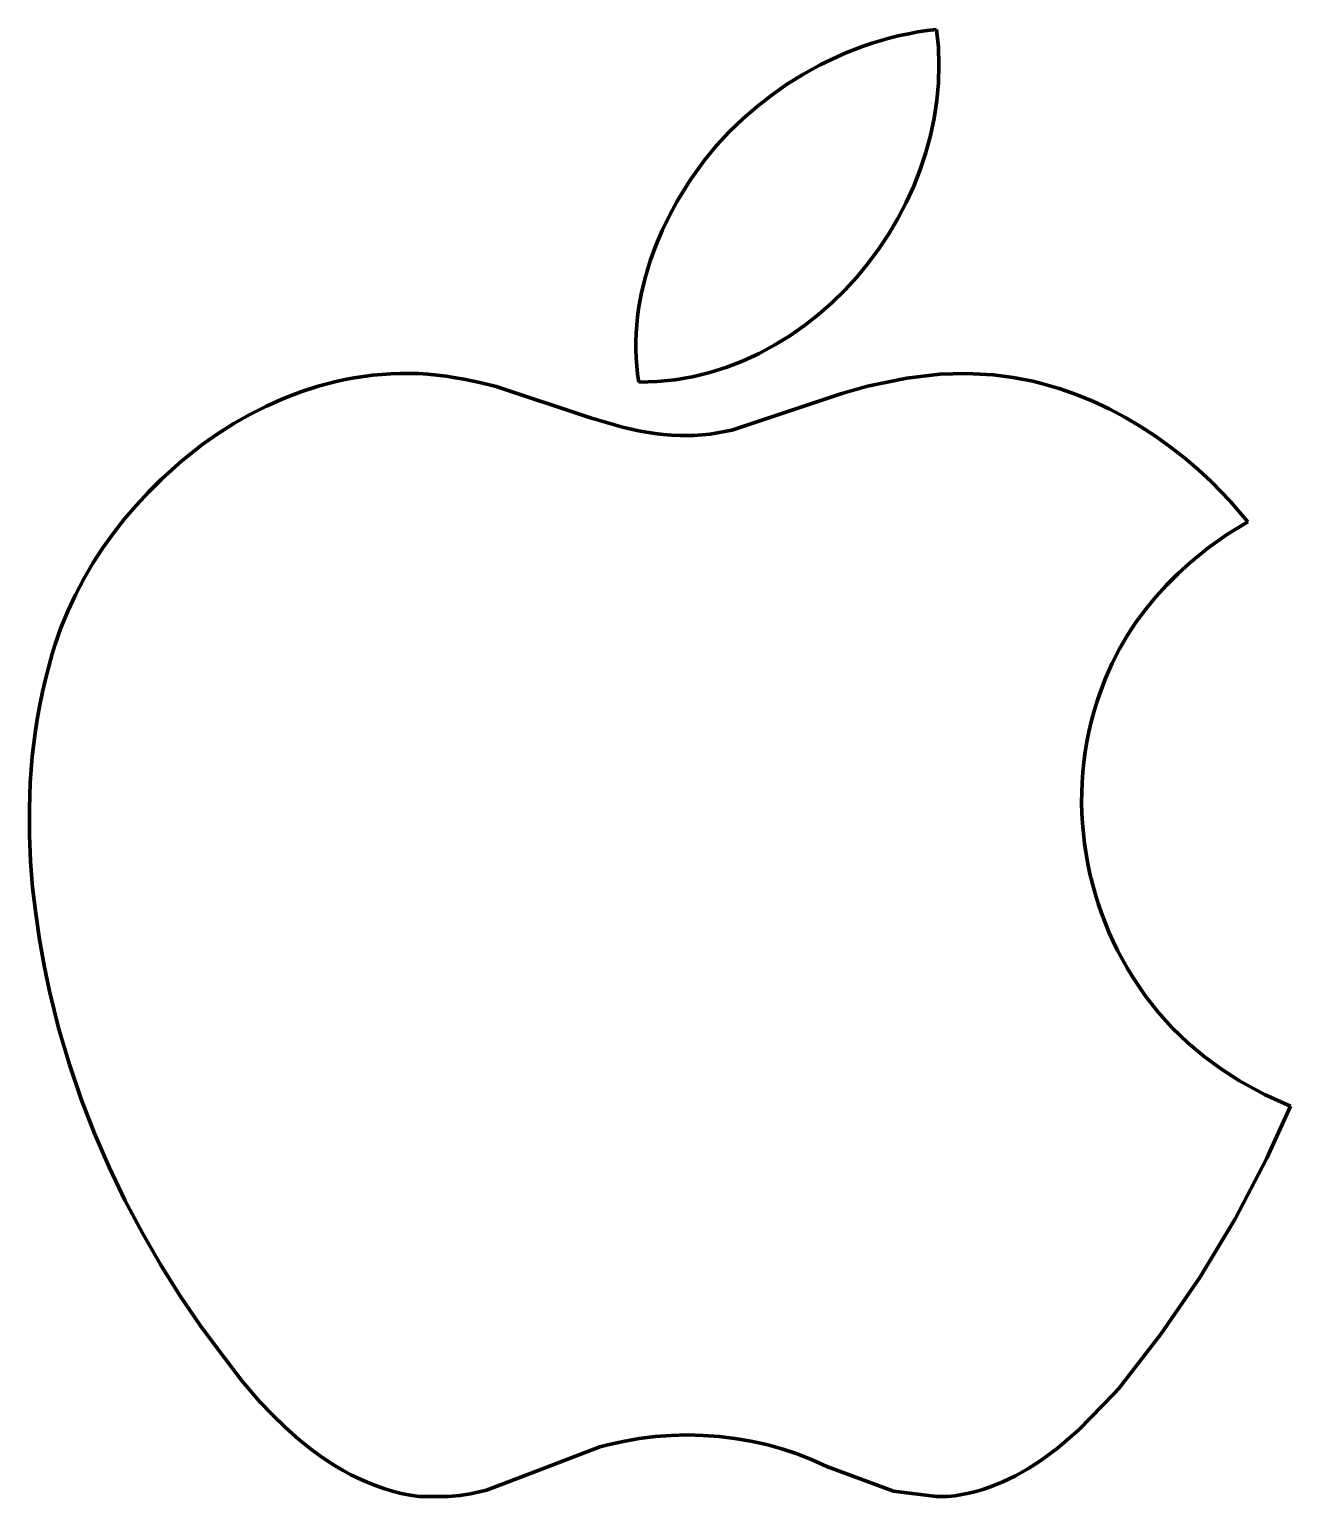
# Model space of a CAD drawing. Header units: millimetres. Extents: x 0.25 to 3.31, y 0 to 3.55.
import ezdxf

# ---------------------------------------------------------------- set-up
doc = ezdxf.new("R2010")
doc.units = ezdxf.units.MM
doc.layers.add('color#ffffffff', color=7, linetype='CONTINUOUS', lineweight=100)

msp = doc.modelspace()

# ---------------------------------------------------------------- linework, layer by layer
at = {"layer": 'color#ffffffff'}
for p, q in [((2.4262, 3.5519), (2.4489, 3.5547)), ((2.4489, 3.5547), (2.4531, 3.5116)), ((2.2713, 3.5138), (2.2929, 3.5212)), ((2.2929, 3.5212), (2.3147, 3.5279)), ((2.3147, 3.5279), (2.3367, 3.534)), ((2.3367, 3.534), (2.3588, 3.5394)), ((2.3588, 3.5394), (2.3812, 3.5442)), ((2.3812, 3.5442), (2.4036, 3.5484)), ((2.4036, 3.5484), (2.4262, 3.5519)), ((2.1665, 3.4685), (2.2077, 3.4883)), ((2.2077, 3.4883), (2.2287, 3.4974)), ((2.2287, 3.4974), (2.2498, 3.5059)), ((2.2498, 3.5059), (2.2713, 3.5138)), ((2.4531, 3.5116), (2.4546, 3.4685)), ((2.1265, 3.4464), (2.1665, 3.4685)), ((2.4546, 3.4685), (2.4533, 3.4254)), ((2.0502, 3.3961), (2.0877, 3.4223)), ((2.0877, 3.4223), (2.1265, 3.4464)), ((2.4533, 3.4254), (2.4494, 3.3825)), ((2.0141, 3.368), (2.0502, 3.3961)), ((2.4494, 3.3825), (2.443, 3.3399)), ((1.9796, 3.338), (2.0141, 3.368)), ((1.9156, 3.2729), (1.9467, 3.3063)), ((1.9467, 3.3063), (1.9796, 3.338)), ((2.443, 3.3399), (2.4341, 3.2977)), ((1.8864, 3.2379), (1.9156, 3.2729)), ((2.4341, 3.2977), (2.4228, 3.256)), ((1.8521, 3.1894), (1.8864, 3.2379)), ((2.4228, 3.256), (2.4091, 3.2149)), ((2.4091, 3.2149), (2.3933, 3.1746)), ((1.8207, 3.1386), (1.8521, 3.1894)), ((2.3933, 3.1746), (2.3752, 3.1351)), ((1.8016, 3.1035), (1.8207, 3.1386)), ((2.3752, 3.1351), (2.3551, 3.0966)), ((1.7843, 3.0676), (1.8016, 3.1035)), ((2.3551, 3.0966), (2.333, 3.0592)), ((1.7687, 3.0309), (1.7843, 3.0676)), ((2.333, 3.0592), (2.309, 3.023)), ((1.755, 2.9935), (1.7687, 3.0309)), ((2.309, 3.023), (2.2832, 2.9881)), ((1.7434, 2.9555), (1.755, 2.9935)), ((2.2832, 2.9881), (2.2555, 2.9546)), ((1.734, 2.917), (1.7434, 2.9555)), ((2.2555, 2.9546), (2.2262, 2.9227)), ((1.727, 2.878), (1.734, 2.917)), ((2.2262, 2.9227), (2.1953, 2.8924)), ((2.1953, 2.8924), (2.1628, 2.8639)), ((1.7224, 2.8387), (1.7244, 2.8584)), ((1.7244, 2.8584), (1.727, 2.878)), ((2.1628, 2.8639), (2.1289, 2.8373)), ((1.7204, 2.7992), (1.721, 2.819)), ((1.721, 2.819), (1.7224, 2.8387)), ((2.0937, 2.8126), (2.0571, 2.7901)), ((2.1289, 2.8373), (2.0937, 2.8126)), ((1.7204, 2.7793), (1.7204, 2.7992)), ((1.7211, 2.7594), (1.7204, 2.7793)), ((2.0571, 2.7901), (2.0193, 2.7698)), ((1.7225, 2.7395), (1.7211, 2.7594)), ((1.7247, 2.7196), (1.7225, 2.7395)), ((1.9804, 2.7519), (1.9405, 2.7364)), ((2.0193, 2.7698), (1.9804, 2.7519)), ((0.9946, 2.7014), (1.0165, 2.7062)), ((1.0165, 2.7062), (1.0384, 2.7103)), ((1.0384, 2.7103), (1.0605, 2.7138)), ((1.0605, 2.7138), (1.0826, 2.7166)), ((1.0826, 2.7166), (1.1049, 2.7188)), ((1.1049, 2.7188), (1.1272, 2.7203)), ((1.1272, 2.7203), (1.1495, 2.7211)), ((1.1495, 2.7211), (1.1718, 2.7212)), ((1.1718, 2.7212), (1.1942, 2.7206)), ((1.1942, 2.7206), (1.2166, 2.7192)), ((1.2166, 2.7192), (1.239, 2.7171)), ((1.239, 2.7171), (1.2613, 2.7142)), ((1.2613, 2.7142), (1.2836, 2.7106)), ((1.2836, 2.7106), (1.3035, 2.7074)), ((1.3035, 2.7074), (1.3428, 2.6994)), ((1.7276, 2.6997), (1.7247, 2.7196)), ((1.815, 2.7057), (1.7716, 2.7012)), ((1.8577, 2.7132), (1.815, 2.7057)), ((1.8995, 2.7234), (1.8577, 2.7132)), ((1.9405, 2.7364), (1.8995, 2.7234)), ((2.2813, 2.69), (2.3764, 2.7099)), ((2.3764, 2.7099), (2.4569, 2.7191)), ((2.4569, 2.7191), (2.5216, 2.7211)), ((2.5216, 2.7211), (2.5861, 2.7178)), ((2.5861, 2.7178), (2.6342, 2.7116)), ((2.6342, 2.7116), (2.6819, 2.7021)), ((2.6819, 2.7021), (2.7032, 2.6968)), ((0.8667, 2.6603), (0.9086, 2.6763)), ((0.9086, 2.6763), (0.9513, 2.69)), ((0.9513, 2.69), (0.9946, 2.7014)), ((1.3428, 2.6994), (1.3817, 2.6895)), ((1.3817, 2.6895), (1.6109, 2.6134)), ((1.7716, 2.7012), (1.7276, 2.6997)), ((1.953, 2.5833), (2.2192, 2.6721)), ((2.2192, 2.6721), (2.2813, 2.69)), ((2.7032, 2.6968), (2.7453, 2.6847)), ((2.7453, 2.6847), (2.7865, 2.6704)), ((2.7865, 2.6704), (2.8269, 2.6539)), ((0.7855, 2.622), (0.8256, 2.6422)), ((0.8256, 2.6422), (0.8667, 2.6603)), ((2.8269, 2.6539), (2.8664, 2.6355)), ((2.8664, 2.6355), (2.9049, 2.6151)), ((0.7086, 2.5759), (0.7464, 2.5999)), ((0.7464, 2.5999), (0.7855, 2.622)), ((1.6109, 2.6134), (1.6879, 2.5912)), ((2.9049, 2.6151), (2.9425, 2.5929)), ((0.672, 2.5503), (0.7086, 2.5759)), ((1.6879, 2.5912), (1.7269, 2.5824)), ((1.7269, 2.5824), (1.7663, 2.5758)), ((1.7663, 2.5758), (1.7862, 2.5734)), ((1.7862, 2.5734), (1.8063, 2.5717)), ((1.8063, 2.5717), (1.8265, 2.5707)), ((1.8265, 2.5707), (1.8468, 2.5705)), ((1.8468, 2.5705), (1.8604, 2.5708)), ((1.8604, 2.5708), (1.9005, 2.5741)), ((1.9005, 2.5741), (1.953, 2.5833)), ((2.9425, 2.5929), (2.9791, 2.569)), ((2.9791, 2.569), (3.0146, 2.5435)), ((0.6207, 2.5092), (0.672, 2.5503)), ((3.0146, 2.5435), (3.049, 2.5165)), ((0.5717, 2.4652), (0.6207, 2.5092)), ((3.049, 2.5165), (3.0822, 2.488)), ((0.5405, 2.4342), (0.5717, 2.4652)), ((3.0822, 2.488), (3.1143, 2.4583)), ((3.1143, 2.4583), (3.16, 2.4113)), ((0.5106, 2.402), (0.5405, 2.4342)), ((0.4821, 2.3686), (0.5106, 2.402)), ((3.16, 2.4113), (3.2029, 2.3619)), ((0.455, 2.334), (0.4821, 2.3686)), ((3.2029, 2.3619), (3.1536, 2.3317)), ((0.4294, 2.2984), (0.455, 2.334)), ((3.1536, 2.3317), (3.1063, 2.2983)), ((0.4055, 2.2616), (0.4294, 2.2984)), ((3.1063, 2.2983), (3.0614, 2.2618)), ((0.3833, 2.2238), (0.4055, 2.2616)), ((3.0614, 2.2618), (3.0329, 2.2357)), ((0.3629, 2.1851), (0.3833, 2.2238)), ((3.0056, 2.2084), (2.9798, 2.1798)), ((3.0329, 2.2357), (3.0056, 2.2084)), ((0.3444, 2.1453), (0.3629, 2.1851)), ((2.9798, 2.1798), (2.9554, 2.15)), ((0.3279, 2.1047), (0.3444, 2.1453)), ((2.9554, 2.15), (2.9325, 2.1191)), ((0.3134, 2.0631), (0.3279, 2.1047)), ((2.9325, 2.1191), (2.9113, 2.087)), ((0.307, 2.042), (0.3134, 2.0631)), ((2.9113, 2.087), (2.8918, 2.0538)), ((0.2983, 2.0113), (0.307, 2.042)), ((2.8918, 2.0538), (2.8741, 2.0195)), ((0.2903, 1.9805), (0.2983, 2.0113)), ((2.8741, 2.0195), (2.8583, 1.9842)), ((0.2832, 1.9495), (0.2903, 1.9805)), ((2.8583, 1.9842), (2.8446, 1.948)), ((0.2767, 1.9184), (0.2832, 1.9495)), ((2.8366, 1.9245), (2.8294, 1.9008)), ((2.8446, 1.948), (2.8366, 1.9245)), ((0.2662, 1.8558), (0.2711, 1.8872)), ((0.2711, 1.8872), (0.2767, 1.9184)), ((2.8294, 1.9008), (2.823, 1.8769)), ((0.262, 1.8244), (0.2662, 1.8558)), ((2.8174, 1.8527), (2.8125, 1.8285)), ((2.823, 1.8769), (2.8174, 1.8527)), ((0.2585, 1.7929), (0.262, 1.8244)), ((2.8125, 1.8285), (2.8085, 1.8041)), ((0.2557, 1.7613), (0.2585, 1.7929)), ((2.8053, 1.7795), (2.8028, 1.7549)), ((2.8085, 1.8041), (2.8053, 1.7795)), ((0.2536, 1.7296), (0.2557, 1.7613)), ((2.8028, 1.7549), (2.8011, 1.7302)), ((0.2522, 1.6979), (0.2536, 1.7296)), ((2.8011, 1.7302), (2.8002, 1.7055)), ((0.2514, 1.6662), (0.2522, 1.6979)), ((2.8002, 1.7055), (2.8001, 1.6807)), ((2.8001, 1.6807), (2.8007, 1.656)), ((0.2517, 1.6027), (0.2514, 1.6662)), ((2.8007, 1.656), (2.8021, 1.6313)), ((0.2544, 1.5391), (0.2517, 1.6027)), ((2.8021, 1.6313), (2.8042, 1.6066)), ((2.8042, 1.6066), (2.8071, 1.582)), ((2.8071, 1.582), (2.8107, 1.5575)), ((0.2594, 1.4757), (0.2544, 1.5391)), ((2.8107, 1.5575), (2.8151, 1.5331)), ((2.8151, 1.5331), (2.8202, 1.5089)), ((2.8202, 1.5089), (2.8261, 1.4848)), ((0.2667, 1.4124), (0.2594, 1.4757)), ((2.8261, 1.4848), (2.8326, 1.4609)), ((2.8326, 1.4609), (2.8399, 1.4372)), ((2.8399, 1.4372), (2.8479, 1.4138)), ((0.276, 1.3494), (0.2667, 1.4124)), ((2.8479, 1.4138), (2.8567, 1.3906)), ((2.8567, 1.3906), (2.8661, 1.3677)), ((2.8661, 1.3677), (2.8763, 1.3452)), ((0.2872, 1.2867), (0.276, 1.3494)), ((2.8763, 1.3452), (2.8871, 1.3229)), ((2.8871, 1.3229), (2.8987, 1.301)), ((0.3003, 1.2245), (0.2872, 1.2867)), ((2.8987, 1.301), (2.9109, 1.2795)), ((2.9109, 1.2795), (2.9238, 1.2584)), ((2.9238, 1.2584), (2.9528, 1.2151)), ((0.3231, 1.1322), (0.3003, 1.2245)), ((2.9528, 1.2151), (2.9848, 1.1742)), ((2.9848, 1.1742), (3.0196, 1.1357)), ((0.3484, 1.047), (0.3231, 1.1322)), ((3.0196, 1.1357), (3.057, 1.0998)), ((3.057, 1.0998), (3.0967, 1.0664)), ((3.0967, 1.0664), (3.1385, 1.0357)), ((0.3772, 0.9629), (0.3484, 1.047)), ((3.1385, 1.0357), (3.1822, 1.0076)), ((3.1822, 1.0076), (3.2431, 0.9744)), ((0.4092, 0.88), (0.3772, 0.9629)), ((3.2431, 0.9744), (3.3063, 0.9462)), ((3.3063, 0.9462), (3.2489, 0.8202)), ((0.4445, 0.7985), (0.4092, 0.88)), ((3.2489, 0.8202), (3.1718, 0.673)), ((0.483, 0.7183), (0.4445, 0.7985)), ((0.5245, 0.6397), (0.483, 0.7183)), ((3.1718, 0.673), (3.0862, 0.5306)), ((0.5689, 0.5627), (0.5245, 0.6397)), ((0.6162, 0.4875), (0.5689, 0.5627)), ((3.0862, 0.5306), (2.9922, 0.3936)), ((0.6662, 0.414), (0.6162, 0.4875)), ((0.7011, 0.3661), (0.6662, 0.414)), ((2.9922, 0.3936), (2.8903, 0.2623)), ((0.7668, 0.2799), (0.7011, 0.3661)), ((0.8098, 0.2299), (0.7668, 0.2799)), ((2.879, 0.2495), (2.7942, 0.1625)), ((2.8903, 0.2623), (2.879, 0.2495)), ((0.84, 0.1979), (0.8098, 0.2299)), ((0.8716, 0.1672), (0.84, 0.1979)), ((0.9044, 0.1381), (0.8716, 0.1672)), ((1.7668, 0.1454), (1.7283, 0.1406)), ((1.8056, 0.1483), (1.7668, 0.1454)), ((1.8444, 0.1494), (1.8056, 0.1483)), ((1.8832, 0.1485), (1.8444, 0.1494)), ((1.922, 0.1457), (1.8832, 0.1485)), ((1.9605, 0.1411), (1.922, 0.1457)), ((2.7942, 0.1625), (2.7412, 0.117)), ((0.9386, 0.111), (0.9044, 0.1381)), ((0.9562, 0.0982), (0.9386, 0.111)), ((1.6334, 0.1205), (1.4835, 0.0632)), ((1.6521, 0.1254), (1.6334, 0.1205)), ((1.69, 0.134), (1.6521, 0.1254)), ((1.7283, 0.1406), (1.69, 0.134)), ((1.9988, 0.1345), (1.9605, 0.1411)), ((2.0367, 0.1261), (1.9988, 0.1345)), ((2.0741, 0.1157), (2.0367, 0.1261)), ((2.1109, 0.1035), (2.0741, 0.1157)), ((2.7412, 0.117), (2.6991, 0.0862)), ((0.9741, 0.086), (0.9562, 0.0982)), ((0.9924, 0.0744), (0.9741, 0.086)), ((1.0111, 0.0635), (0.9924, 0.0744)), ((2.1471, 0.0893), (2.1109, 0.1035)), ((2.1826, 0.0732), (2.1471, 0.0893)), ((2.344, 0.0129), (2.1826, 0.0732)), ((2.6991, 0.0862), (2.67, 0.0675)), ((1.0301, 0.0532), (1.0111, 0.0635)), ((1.0495, 0.0437), (1.0301, 0.0532)), ((1.0692, 0.0349), (1.0495, 0.0437)), ((1.4835, 0.0632), (1.3588, 0.0159)), ((2.6089, 0.0358), (2.5769, 0.0231)), ((2.6399, 0.0507), (2.6089, 0.0358)), ((2.67, 0.0675), (2.6399, 0.0507)), ((1.0894, 0.0269), (1.0692, 0.0349)), ((1.1099, 0.0198), (1.0894, 0.0269)), ((1.1307, 0.0134), (1.1099, 0.0198)), ((1.152, 0.008), (1.1307, 0.0134)), ((1.1736, 0.0035), (1.152, 0.008)), ((1.1956, 0), (1.1736, 0.0035)), ((1.2665, 0), (1.1956, 0)), ((1.2935, 0.0024), (1.2665, 0)), ((1.32, 0.0066), (1.2935, 0.0024)), ((1.3588, 0.0159), (1.32, 0.0066)), ((2.4487, 0), (2.344, 0.0129)), ((2.4753, 0), (2.4487, 0)), ((2.4928, 0.0021), (2.4753, 0)), ((2.5102, 0.005), (2.4928, 0.0021)), ((2.5272, 0.0085), (2.5102, 0.005)), ((2.544, 0.0127), (2.5272, 0.0085)), ((2.5606, 0.0176), (2.544, 0.0127)), ((2.5769, 0.0231), (2.5606, 0.0176))]:
    msp.add_line(p, q, dxfattribs=at)

doc.saveas('drawing.dxf')
